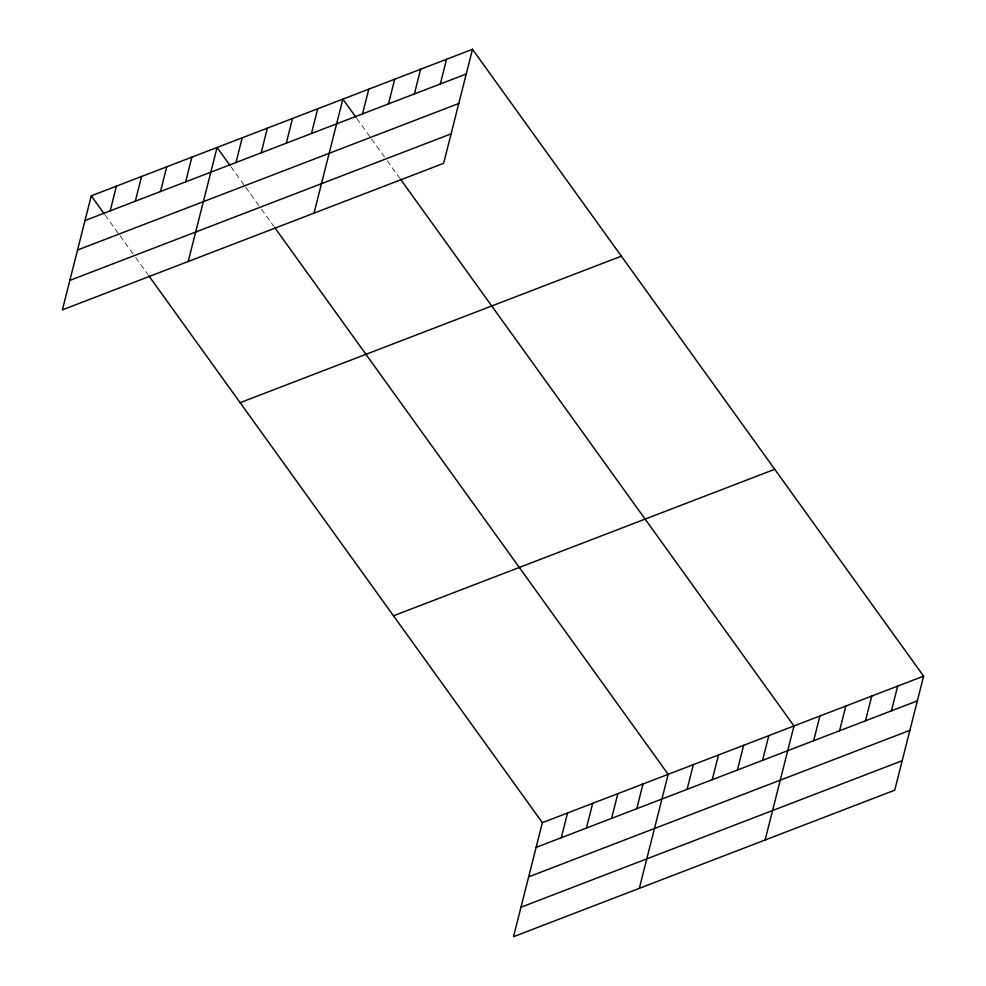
<?xml version="1.0" encoding="UTF-8"?>
<svg xmlns="http://www.w3.org/2000/svg" width="986" height="986" viewBox="0 0 986 986"><rect width="100%" height="100%" fill="white"/><g stroke="black" fill="none" stroke-linecap="round" stroke-linejoin="round"><path stroke-width="0.74" stroke-dasharray="4.93 3.7" d="M356.796 118.468L370.724 137.83M371.599 139.038L386.401 159.596M387.264 160.817L399.453 177.751M230.995 166.819L244.922 186.181M245.797 187.389L260.6 207.947M261.463 209.168L273.652 226.102M105.194 215.17L119.121 234.532M119.996 235.74L134.786 256.311M135.661 257.519L147.851 274.453"/><path stroke-width="1.48" d="M91.267 195.82L62.401 309.851L443.626 163.331L472.491 49.3L91.267 195.82L104.319 213.962M110.173 210.868L116.422 186.144M135.328 201.206L141.59 176.482M160.484 191.53L166.745 166.807M185.651 181.868L191.9 157.144M188.215 261.5L217.068 147.469L230.12 165.611M235.974 162.517L242.223 137.793M261.13 152.855L267.391 128.131M286.297 143.18L292.546 118.456M311.453 133.517L317.714 108.793M314.016 213.149L342.869 99.118L355.934 117.26M362.54 113.883L368.789 89.159M388.459 103.912L394.72 79.188M414.379 93.953L420.64 69.23M440.311 83.983L446.559 59.259M148.713 275.661L542.374 822.669L513.509 936.7L894.733 790.18L923.599 676.149L472.491 49.3M561.268 837.718L567.529 812.994M586.436 828.043L592.697 803.319M611.591 818.38L617.852 793.656M636.759 808.705L643.008 783.981M639.322 888.349L668.175 774.318L274.527 227.31M687.082 789.367L693.331 764.643M712.237 779.692L718.498 754.968M737.405 770.029L743.654 745.305M762.56 760.354L768.821 735.63M765.124 839.998L793.976 725.955L400.328 178.959M813.647 740.72L819.896 715.996M839.567 730.762L845.828 706.038M865.486 720.791L871.747 696.067M891.418 710.832L897.667 686.108M85.006 220.544L466.23 74.024M77.549 250.013L458.773 103.493M69.87 280.381L451.083 133.862M240.128 402.682L621.353 256.163M393.5 615.806L774.725 469.287M542.374 822.669L923.599 676.149M536.113 847.393L917.337 700.873M528.656 876.862L909.881 730.343M520.978 907.231L902.19 760.711"/></g></svg>
